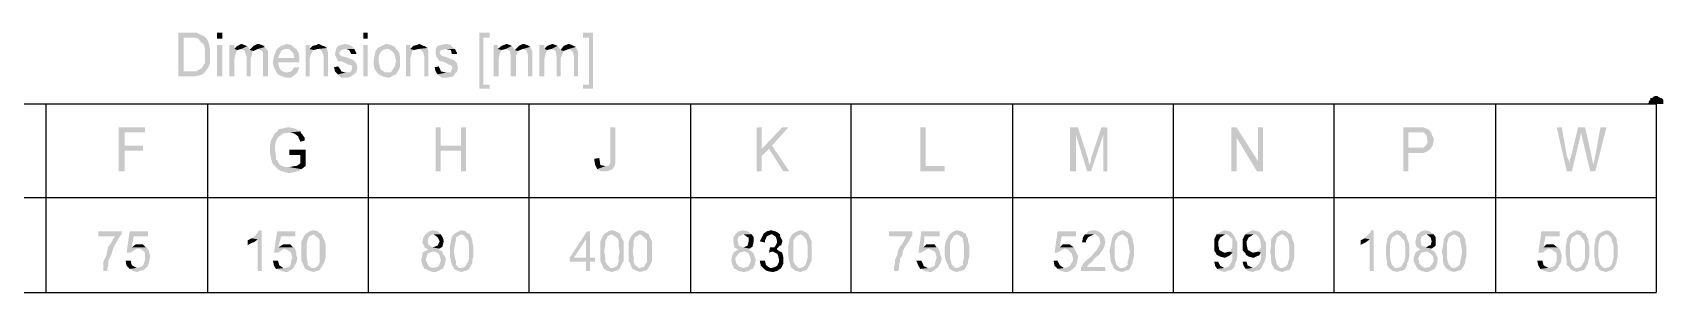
# Model space of a CAD drawing. Header units: inches. Extents: x -65 to 4788, y -4676 to 3369.
# Drawn here: x 1876 to 3730, y -3310 to -3015 of the extents above; entities that cross this region are included whole.
import ezdxf

# ---------------------------------------------------------------- set-up
doc = ezdxf.new("R2010")
doc.units = ezdxf.units.IN
doc.header["$MEASUREMENT"] = 0
doc.layers.get('0').update_dxf_attribs({"color": 250, "linetype": 'CONTINUOUS', "lineweight": 100})

msp = doc.modelspace()

# ---------------------------------------------------------------- hatches: boundary and pattern name
at = {"lineweight": -2}
for points in [[(2057.2, -3015.1), (2042.2, -3015.1), (2042.2, -3064.8), (2060.7, -3064.8), (2065.3, -3063.7), (2066.4, -3063.7), (2071.1, -3061.3), (2047.9, -3059), (2047.9, -3020.9), (2057.2, -3020.9), (2072.2, -3019.7), (2069.9, -3018.6), (2065.3, -3016.3), (2063, -3015.1)], [(2072.2, -3019.7), (2057.2, -3020.9), (2060.7, -3020.9), (2065.3, -3022.1), (2066.4, -3024.4), (2069.9, -3027.8), (2071.1, -3029), (2072.2, -3033.6), (2072.2, -3044), (2072.2, -3049.8), (2071.1, -3050.9), (2068.7, -3055.6), (2064.1, -3057.9), (2063, -3059), (2047.9, -3059), (2071.1, -3061.3), (2074.5, -3056.7), (2075.7, -3055.6), (2078, -3049.8), (2078, -3045.2), (2078, -3033.6), (2076.8, -3027.8), (2075.7, -3024.4)], [(2086.1, -3022.1), (2091.9, -3022.1), (2091.9, -3015.1), (2086.1, -3015.1)], [(2252.5, -3022.1), (2257.1, -3022.1), (2257.1, -3015.1), (2252.5, -3015.1)], [(2395.8, -3015.1), (2384.2, -3015.1), (2384.2, -3078.7), (2395.8, -3078.7), (2395.8, -3074.1), (2388.8, -3074.1), (2388.8, -3020.9), (2395.8, -3020.9)], [(2513.6, -3015.1), (2502.1, -3015.1), (2502.1, -3020.9), (2509, -3020.9), (2509, -3074.1), (2502.1, -3074.1), (2502.1, -3078.7), (2513.6, -3078.7)], [(2086.1, -3064.8), (2091.9, -3064.8), (2091.9, -3029), (2086.1, -3029)], [(2105.7, -3029), (2099.9, -3029), (2099.9, -3064.8), (2105.7, -3064.8), (2105.7, -3045.2), (2106.9, -3039.4), (2109.2, -3034.8), (2105.7, -3033.6)], [(2113.8, -3027.8), (2109.2, -3030.1), (2105.7, -3033.6), (2109.2, -3034.8), (2113.8, -3033.6), (2120.7, -3030.1), (2119.6, -3030.1)], [(2120.7, -3030.1), (2113.8, -3033.6), (2117.3, -3035.9), (2119.6, -3041.7), (2119.6, -3064.8), (2124.2, -3064.8), (2124.2, -3044), (2125.4, -3041.7), (2126.5, -3035.9), (2127.7, -3035.9), (2123.1, -3034.8)], [(2133.5, -3027.8), (2132.3, -3027.8), (2127.7, -3030.1), (2123.1, -3034.8), (2127.7, -3035.9), (2132.3, -3033.6), (2140.4, -3031.3), (2139.2, -3030.1)], [(2140.4, -3031.3), (2132.3, -3033.6), (2135.8, -3034.8), (2138.1, -3037.1), (2138.1, -3041.7), (2138.1, -3064.8), (2143.9, -3064.8), (2143.9, -3035.9)], [(2154.3, -3033.6), (2153.1, -3035.9), (2150.8, -3041.7), (2149.6, -3047.5), (2149.6, -3050.9), (2151.9, -3056.7), (2154.3, -3061.3), (2165.8, -3060.2), (2163.5, -3060.2), (2158.9, -3057.9), (2156.6, -3054.4), (2155.4, -3048.6), (2179.7, -3048.6), (2179.7, -3047.5), (2155.4, -3044), (2156.6, -3040.5), (2158.9, -3035.9), (2160, -3034.8), (2164.7, -3033.6)], [(2164.7, -3027.8), (2162.3, -3029), (2158.9, -3030.1), (2154.3, -3033.6), (2164.7, -3033.6), (2168.1, -3033.6), (2171.6, -3037.1), (2172.7, -3038.2), (2173.9, -3044), (2155.4, -3044), (2179.7, -3047.5), (2179.7, -3042.9), (2178.5, -3037.1), (2176.2, -3033.6), (2173.9, -3032.5), (2170.4, -3029)], [(2191.2, -3029), (2186.6, -3029), (2186.6, -3064.8), (2191.2, -3064.8), (2191.2, -3045.2), (2192.4, -3040.5), (2194.7, -3035.9), (2195.9, -3034.8), (2191.2, -3033.6)], [(2201.6, -3027.8), (2199.3, -3029), (2194.7, -3030.1), (2191.2, -3033.6), (2195.9, -3034.8), (2200.5, -3033.6), (2210.9, -3032.5), (2207.4, -3030.1), (2206.3, -3030.1)], [(2210.9, -3032.5), (2200.5, -3033.6), (2203.9, -3034.8), (2206.3, -3038.2), (2207.4, -3042.9), (2207.4, -3064.8), (2212, -3064.8), (2212, -3037.1)], [(2231.7, -3027.8), (2227.1, -3029), (2223.6, -3030.1), (2221.3, -3033.6), (2220.1, -3039.4), (2221.3, -3042.9), (2223.6, -3047.5), (2227.1, -3047.5), (2232.8, -3049.8), (2234, -3050.9), (2238.6, -3052.1), (2239.8, -3054.4), (2238.6, -3059), (2237.5, -3060.2), (2232.8, -3060.2), (2223.6, -3062.5), (2227.1, -3066), (2235.1, -3066), (2238.6, -3064.8), (2239.8, -3063.7), (2244.4, -3060.2), (2245.5, -3054.4), (2244.4, -3049.8), (2240.9, -3046.3), (2238.6, -3045.2), (2232.8, -3042.9), (2227.1, -3041.7), (2225.9, -3040.5), (2224.7, -3038.2), (2227.1, -3034.8), (2232.8, -3033.6), (2242.1, -3033.6), (2238.6, -3030.1), (2236.3, -3029)], [(2242.1, -3033.6), (2232.8, -3033.6), (2236.3, -3034.8), (2238.6, -3039.4), (2244.4, -3039.4), (2244.4, -3038.2)], [(2252.5, -3064.8), (2257.1, -3064.8), (2257.1, -3029), (2252.5, -3029)], [(2279.1, -3027.8), (2277.9, -3027.8), (2273.3, -3030.1), (2268.7, -3032.5), (2266.3, -3035.9), (2265.2, -3040.5), (2264, -3047.5), (2264, -3050.9), (2265.2, -3056.7), (2268.7, -3061.3), (2279.1, -3060.2), (2276.7, -3060.2), (2272.1, -3056.7), (2271, -3053.3), (2269.8, -3047.5), (2269.8, -3041.7), (2272.1, -3037.1), (2274.4, -3034.8), (2279.1, -3033.6), (2289.5, -3033.6), (2288.3, -3031.3), (2283.7, -3029)], [(2289.5, -3033.6), (2279.1, -3033.6), (2281.4, -3033.6), (2286, -3037.1), (2288.3, -3040.5), (2289.5, -3047.5), (2288.3, -3053.3), (2286, -3056.7), (2283.7, -3060.2), (2279.1, -3060.2), (2268.7, -3061.3), (2269.8, -3062.5), (2274.4, -3064.8), (2279.1, -3066), (2282.5, -3066), (2286, -3063.7), (2289.5, -3062.5), (2292.9, -3056.7), (2294.1, -3053.3), (2294.1, -3042.9), (2292.9, -3037.1)], [(2305.6, -3029), (2301, -3029), (2301, -3064.8), (2305.6, -3064.8), (2305.6, -3045.2), (2306.8, -3040.5), (2307.9, -3035.9), (2310.3, -3034.8), (2305.6, -3033.6)], [(2316, -3027.8), (2313.7, -3029), (2309.1, -3030.1), (2305.6, -3033.6), (2310.3, -3034.8), (2314.9, -3033.6), (2325.3, -3032.5), (2321.8, -3030.1), (2320.7, -3030.1)], [(2325.3, -3032.5), (2314.9, -3033.6), (2318.3, -3034.8), (2320.7, -3038.2), (2321.8, -3042.9), (2321.8, -3064.8), (2326.4, -3064.8), (2326.4, -3037.1)], [(2346.1, -3027.8), (2341.5, -3029), (2336.8, -3030.1), (2334.5, -3033.6), (2334.5, -3039.4), (2335.7, -3042.9), (2339.1, -3047.5), (2341.5, -3047.5), (2347.2, -3049.8), (2348.4, -3050.9), (2351.9, -3052.1), (2354.2, -3054.4), (2351.9, -3059), (2351.9, -3060.2), (2347.2, -3060.2), (2336.8, -3062.5), (2341.5, -3066), (2348.4, -3066), (2354.2, -3064.8), (2355.3, -3063.7), (2357.6, -3060.2), (2358.8, -3060.2), (2359.9, -3054.4), (2358.8, -3049.8), (2355.3, -3046.3), (2351.9, -3045.2), (2347.2, -3042.9), (2342.6, -3041.7), (2340.3, -3040.5), (2339.1, -3038.2), (2340.3, -3034.8), (2341.5, -3034.8), (2346.1, -3033.6), (2356.5, -3033.6), (2351.9, -3030.1), (2351.9, -3029)], [(2356.5, -3033.6), (2346.1, -3033.6), (2351.9, -3034.8), (2353, -3039.4), (2358.8, -3039.4), (2358.8, -3038.2)], [(2405, -3029), (2400.4, -3029), (2400.4, -3064.8), (2406.2, -3064.8), (2406.2, -3045.2), (2407.3, -3039.4), (2409.6, -3034.8), (2405, -3033.6)], [(2415.4, -3027.8), (2409.6, -3030.1), (2405, -3033.6), (2409.6, -3034.8), (2414.2, -3033.6), (2421.2, -3030.1)], [(2421.2, -3030.1), (2414.2, -3033.6), (2418.9, -3035.9), (2420, -3041.7), (2420, -3064.8), (2425.8, -3064.8), (2425.8, -3041.7), (2428.1, -3035.9), (2424.6, -3034.8)], [(2435, -3027.8), (2433.9, -3027.8), (2429.3, -3030.1), (2424.6, -3034.8), (2428.1, -3035.9), (2433.9, -3033.6), (2442, -3031.3), (2440.8, -3030.1)], [(2442, -3031.3), (2433.9, -3033.6), (2437.4, -3034.8), (2438.5, -3037.1), (2439.7, -3041.7), (2439.7, -3064.8), (2444.3, -3064.8), (2444.3, -3035.9)], [(2458.2, -3029), (2452.4, -3029), (2452.4, -3064.8), (2458.2, -3064.8), (2458.2, -3045.2), (2459.3, -3039.4), (2461.6, -3034.8), (2458.2, -3033.6)], [(2467.4, -3027.8), (2461.6, -3030.1), (2458.2, -3033.6), (2461.6, -3034.8), (2466.2, -3033.6), (2473.2, -3030.1)], [(2473.2, -3030.1), (2466.2, -3033.6), (2470.9, -3035.9), (2472, -3041.7), (2472, -3064.8), (2476.6, -3064.8), (2476.6, -3044), (2477.8, -3041.7), (2480.1, -3035.9), (2476.6, -3034.8)], [(2485.9, -3027.8), (2480.1, -3030.1), (2476.6, -3034.8), (2480.1, -3035.9), (2485.9, -3033.6), (2494, -3031.3), (2491.7, -3030.1)], [(2494, -3031.3), (2485.9, -3033.6), (2488.2, -3034.8), (2490.5, -3037.1), (2491.7, -3041.7), (2491.7, -3064.8), (2496.3, -3064.8), (2496.3, -3035.9)], [(2173.9, -3054.4), (2170.4, -3059), (2165.8, -3060.2), (2154.3, -3061.3), (2155.4, -3062.5), (2160, -3064.8), (2164.7, -3066), (2170.4, -3066), (2175.1, -3062.5), (2177.4, -3060.2), (2179.7, -3054.4)], [(2223.6, -3053.3), (2219, -3054.4), (2220.1, -3059), (2223.6, -3062.5), (2232.8, -3060.2), (2231.7, -3060.2), (2227.1, -3059), (2227.1, -3057.9)], [(2338, -3053.3), (2333.4, -3054.4), (2334.5, -3059), (2336.8, -3062.5), (2347.2, -3060.2), (2346.1, -3060.2), (2340.3, -3059), (2340.3, -3057.9)], [(3722.3, -3096), (3713.1, -3096), (3714.2, -3092.5), (3715.4, -3091.4), (3715.4, -3089.1), (3717.7, -3089.1), (3718.9, -3087.9), (3721.2, -3086.8), (3723.5, -3086.8), (3724.6, -3087.9), (3726.9, -3089.1), (3728.1, -3089.1), (3730.4, -3091.4), (3730.4, -3092.5), (3730.4, -3096)], [(2004, -3122.6), (1974, -3122.6), (1974, -3172.3), (1980.9, -3172.3), (1980.9, -3149.2), (2001.7, -3149.2), (2001.7, -3143.4), (1980.9, -3143.4), (1980.9, -3128.4), (2004, -3128.4)], [(2168.1, -3122.6), (2165.8, -3122.6), (2161.2, -3123.7), (2155.4, -3124.9), (2155.4, -3126.1), (2150.8, -3130.7), (2148.5, -3135.3), (2147.3, -3137.6), (2146.2, -3143.4), (2146.2, -3151.5), (2147.3, -3157.3), (2148.5, -3161.9), (2149.6, -3164.2), (2153.1, -3167.7), (2156.6, -3171.1), (2158.9, -3172.3), (2163.5, -3173.4), (2168.1, -3174.6), (2173.9, -3173.4), (2177.4, -3172.3), (2178.5, -3172.3), (2182, -3170), (2168.1, -3167.7), (2164.7, -3167.7), (2160, -3166.5), (2156.6, -3164.2), (2154.3, -3159.6), (2153.1, -3159.6), (2153.1, -3154.9), (2151.9, -3148), (2151.9, -3143.4), (2153.1, -3137.6), (2155.4, -3134.1), (2156.6, -3133), (2161.2, -3129.5), (2162.3, -3129.5), (2168.1, -3128.4), (2180.8, -3127.2), (2176.2, -3124.9), (2173.9, -3123.7)], [(2180.8, -3127.2), (2168.1, -3128.4), (2169.3, -3128.4), (2173.9, -3129.5), (2178.5, -3133), (2178.5, -3134.1), (2180.8, -3138.8), (2185.5, -3137.6), (2185.5, -3134.1), (2182, -3129.5)], [(2340.3, -3122.6), (2334.5, -3122.6), (2334.5, -3172.3), (2340.3, -3172.3), (2340.3, -3149.2), (2363.4, -3149.2), (2340.3, -3143.4)], [(2369.2, -3122.6), (2363.4, -3122.6), (2363.4, -3143.4), (2340.3, -3143.4), (2363.4, -3149.2), (2363.4, -3172.3), (2369.2, -3172.3)], [(2539, -3122.6), (2533.3, -3122.6), (2533.3, -3158.4), (2533.3, -3163), (2531, -3166.5), (2527.5, -3166.5), (2518.2, -3170), (2521.7, -3172.3), (2527.5, -3172.3), (2529.8, -3172.3), (2533.3, -3171.1), (2535.6, -3170), (2537.9, -3166.5), (2539, -3163), (2539, -3156.1)], [(2705.4, -3122.6), (2699.7, -3122.6), (2699.7, -3172.3), (2705.4, -3172.3), (2705.4, -3146.9)], [(2735.5, -3122.6), (2728.6, -3122.6), (2705.4, -3146.9), (2705.4, -3154.9), (2713.5, -3146.9), (2717, -3143.4)], [(2891.5, -3122.6), (2885.7, -3122.6), (2885.7, -3172.3), (2913.4, -3172.3), (2913.4, -3166.5), (2891.5, -3166.5)], [(3064.8, -3122.6), (3055.6, -3122.6), (3055.6, -3172.3), (3062.5, -3172.3), (3062.5, -3130.7)], [(3064.8, -3122.6), (3062.5, -3130.7), (3075.2, -3172.3), (3077.5, -3165.3), (3077.5, -3164.2), (3076.4, -3158.4)], [(3098.3, -3122.6), (3091.4, -3122.6), (3079.8, -3157.3), (3079.8, -3160.7), (3077.5, -3165.3), (3075.2, -3172.3), (3079.8, -3172.3), (3093.7, -3130.7)], [(3098.3, -3122.6), (3093.7, -3130.7), (3093.7, -3172.3), (3098.3, -3172.3)], [(3245.1, -3122.6), (3239.3, -3122.6), (3239.3, -3172.3), (3245.1, -3172.3), (3245.1, -3134.1)], [(3245.1, -3122.6), (3245.1, -3134.1), (3268.2, -3172.3), (3269.4, -3160.7)], [(3275.1, -3122.6), (3269.4, -3122.6), (3269.4, -3160.7), (3268.2, -3172.3), (3275.1, -3172.3)], [(3450.8, -3122.6), (3434.6, -3122.6), (3434.6, -3172.3), (3440.4, -3172.3), (3440.4, -3151.5), (3457.7, -3151.5), (3461.2, -3150.3), (3464.6, -3148), (3465.8, -3146.9), (3440.4, -3145.7), (3440.4, -3128.4), (3451.9, -3128.4), (3463.5, -3124.9), (3457.7, -3122.6)], [(3463.5, -3124.9), (3451.9, -3128.4), (3457.7, -3128.4), (3461.2, -3131.8), (3462.3, -3137.6), (3462.3, -3139.9), (3460, -3143.4), (3457.7, -3145.7), (3451.9, -3145.7), (3440.4, -3145.7), (3465.8, -3146.9), (3468.1, -3143.4), (3469.3, -3137.6), (3469.3, -3135.3), (3467, -3130.7), (3467, -3129.5)], [(3614.9, -3122.6), (3609.1, -3122.6), (3620.6, -3172.3), (3623, -3165.3), (3623, -3160.7), (3620.6, -3154.9)], [(3641.4, -3122.6), (3633.4, -3122.6), (3625.3, -3156.1), (3624.1, -3158.4), (3623, -3165.3), (3620.6, -3172.3), (3626.4, -3172.3), (3635.7, -3134.1), (3636.8, -3128.4)], [(3641.4, -3122.6), (3636.8, -3128.4), (3638, -3134.1), (3647.2, -3172.3), (3650.7, -3165.3), (3650.7, -3164.2), (3649.5, -3159.6), (3648.4, -3153.8), (3647.2, -3148)], [(3665.7, -3122.6), (3658.8, -3122.6), (3653, -3154.9), (3651.8, -3160.7), (3650.7, -3165.3), (3647.2, -3172.3), (3653, -3172.3)], [(2186.6, -3148), (2168.1, -3148), (2168.1, -3153.8), (2180.8, -3153.8), (2180.8, -3163), (2179.7, -3164.2), (2176.2, -3166.5), (2173.9, -3166.5), (2168.1, -3167.7), (2182, -3170), (2186.6, -3166.5)], [(2717, -3143.4), (2713.5, -3146.9), (2729.7, -3172.3), (2736.6, -3172.3)], [(2520.6, -3157.3), (2514.8, -3158.4), (2515.9, -3165.3), (2518.2, -3170), (2527.5, -3166.5), (2521.7, -3165.3), (2521.7, -3164.2)], [(1977.5, -3240.5), (1950.9, -3240.5), (1950.9, -3246.2), (1970.5, -3246.2), (1968.2, -3248.5), (1965.9, -3253.2), (1962.4, -3257.8), (1961.3, -3262.4), (1960.1, -3268.2), (1957.8, -3272.8), (1956.7, -3275.1), (1956.7, -3280.9), (1956.7, -3285.5), (1961.3, -3285.5), (1961.3, -3283.2), (1962.4, -3278.6), (1962.4, -3274), (1963.6, -3271.7), (1965.9, -3267), (1967.1, -3262.4), (1969.4, -3256.6), (1971.7, -3253.2), (1974, -3248.5), (1977.5, -3243.9)], [(2007.5, -3240.5), (1986.7, -3240.5), (1983.2, -3264.7), (1987.9, -3264.7), (1991.3, -3262.4), (1994.8, -3260.1), (2006.3, -3258.9), (2005.2, -3258.9), (1989, -3258.9), (1991.3, -3246.2), (2007.5, -3246.2)], [(2136.9, -3239.3), (2133.5, -3239.3), (2132.3, -3241.6), (2128.8, -3246.2), (2125.4, -3248.5), (2132.3, -3249.7), (2132.3, -3285.5), (2136.9, -3285.5)], [(2175.1, -3240.5), (2154.3, -3240.5), (2150.8, -3264.7), (2155.4, -3264.7), (2158.9, -3262.4), (2162.3, -3260.1), (2173.9, -3258.9), (2172.7, -3258.9), (2155.4, -3258.9), (2158.9, -3246.2), (2175.1, -3246.2)], [(2187.8, -3242.8), (2185.5, -3245.1), (2183.1, -3249.7), (2182, -3252), (2182, -3257.8), (2182, -3268.2), (2182, -3274), (2184.3, -3278.6), (2185.5, -3282.1), (2186.6, -3283.2), (2195.9, -3282.1), (2193.5, -3282.1), (2188.9, -3278.6), (2188.9, -3275.1), (2187.8, -3270.5), (2187.8, -3255.5), (2188.9, -3250.9), (2190.1, -3247.4), (2191.2, -3246.2), (2195.9, -3243.9)], [(2195.9, -3239.3), (2191.2, -3240.5), (2187.8, -3242.8), (2195.9, -3243.9), (2197, -3245.1), (2201.6, -3248.5), (2202.8, -3250.9), (2202.8, -3256.6), (2202.8, -3270.5), (2202.8, -3275.1), (2201.6, -3278.6), (2199.3, -3280.9), (2195.9, -3282.1), (2186.6, -3283.2), (2191.2, -3285.5), (2195.9, -3286.7), (2199.3, -3285.5), (2202.8, -3284.4), (2205.1, -3280.9), (2207.4, -3276.3), (2208.6, -3274), (2209.7, -3269.3), (2209.7, -3256.6), (2208.6, -3252), (2207.4, -3249.7), (2205.1, -3245.1), (2205.1, -3243.9), (2201.6, -3241.6), (2200.5, -3240.5)], [(2331.1, -3239.3), (2327.6, -3240.5), (2323, -3243.9), (2320.7, -3247.4), (2319.5, -3252), (2319.5, -3253.2), (2321.8, -3257.8), (2321.8, -3258.9), (2326.4, -3261.3), (2324.1, -3262.4), (2331.1, -3263.6), (2334.5, -3263.6), (2338, -3265.9), (2339.1, -3268.2), (2340.3, -3272.8), (2340.3, -3275.1), (2338, -3279.7), (2336.8, -3280.9), (2331.1, -3282.1), (2342.6, -3283.2), (2344.9, -3278.6), (2346.1, -3272.8), (2346.1, -3270.5), (2342.6, -3265.9), (2342.6, -3263.6), (2338, -3261.3), (2339.1, -3260.1), (2331.1, -3258.9), (2327.6, -3256.6), (2326.4, -3255.5), (2325.3, -3250.9), (2327.6, -3246.2), (2331.1, -3243.9), (2340.3, -3243.9), (2336.8, -3240.5)], [(2340.3, -3243.9), (2331.1, -3243.9), (2332.2, -3243.9), (2336.8, -3247.4), (2339.1, -3252), (2336.8, -3256.6), (2331.1, -3258.9), (2339.1, -3260.1), (2342.6, -3257.8), (2342.6, -3256.6), (2343.8, -3252), (2342.6, -3247.4)], [(2356.5, -3242.8), (2354.2, -3245.1), (2351.9, -3249.7), (2351.9, -3252), (2350.7, -3257.8), (2350.7, -3268.2), (2351.9, -3274), (2353, -3278.6), (2355.3, -3282.1), (2355.3, -3283.2), (2363.4, -3282.1), (2361.1, -3282.1), (2357.6, -3278.6), (2357.6, -3275.1), (2356.5, -3270.5), (2355.3, -3263.6), (2355.3, -3262.4), (2356.5, -3255.5), (2357.6, -3250.9), (2357.6, -3247.4), (2359.9, -3246.2), (2363.4, -3243.9)], [(2363.4, -3239.3), (2361.1, -3240.5), (2356.5, -3242.8), (2363.4, -3243.9), (2366.9, -3245.1), (2369.2, -3248.5), (2371.5, -3250.9), (2372.6, -3256.6), (2372.6, -3270.5), (2371.5, -3275.1), (2369.2, -3278.6), (2368, -3280.9), (2363.4, -3282.1), (2355.3, -3283.2), (2359.9, -3285.5), (2363.4, -3286.7), (2368, -3285.5), (2371.5, -3284.4), (2373.8, -3280.9), (2376.1, -3276.3), (2376.1, -3274), (2377.3, -3269.3), (2377.3, -3256.6), (2376.1, -3252), (2376.1, -3249.7), (2373.8, -3245.1), (2373.8, -3243.9), (2369.2, -3241.6), (2369.2, -3240.5)], [(2510.2, -3240.5), (2506.7, -3240.5), (2487, -3270.5), (2487, -3275.1), (2505.5, -3275.1), (2505.5, -3285.5), (2510.2, -3285.5), (2510.2, -3275.1), (2515.9, -3275.1), (2515.9, -3270.5), (2491.7, -3270.5), (2505.5, -3249.7)], [(2510.2, -3240.5), (2505.5, -3249.7), (2505.5, -3270.5), (2491.7, -3270.5), (2510.2, -3270.5)], [(2527.5, -3242.8), (2525.2, -3245.1), (2522.9, -3249.7), (2521.7, -3252), (2521.7, -3257.8), (2521.7, -3263.6), (2521.7, -3268.2), (2521.7, -3274), (2524, -3278.6), (2525.2, -3282.1), (2526.3, -3283.2), (2535.6, -3282.1), (2533.3, -3282.1), (2529.8, -3278.6), (2527.5, -3275.1), (2527.5, -3270.5), (2526.3, -3263.6), (2526.3, -3262.4), (2527.5, -3255.5), (2527.5, -3250.9), (2529.8, -3247.4), (2529.8, -3246.2), (2534.4, -3243.9)], [(2535.6, -3239.3), (2531, -3240.5), (2527.5, -3242.8), (2534.4, -3243.9), (2536.7, -3245.1), (2541.4, -3248.5), (2542.5, -3250.9), (2542.5, -3256.6), (2543.7, -3263.6), (2542.5, -3270.5), (2542.5, -3275.1), (2541.4, -3278.6), (2539, -3280.9), (2535.6, -3282.1), (2526.3, -3283.2), (2529.8, -3285.5), (2535.6, -3286.7), (2539, -3285.5), (2542.5, -3284.4), (2544.8, -3280.9), (2547.1, -3276.3), (2548.3, -3274), (2548.3, -3269.3), (2548.3, -3262.4), (2548.3, -3256.6), (2548.3, -3252), (2547.1, -3249.7), (2544.8, -3245.1), (2544.8, -3243.9), (2541.4, -3241.6), (2539, -3240.5)], [(2559.8, -3242.8), (2557.5, -3245.1), (2555.2, -3249.7), (2554.1, -3252), (2554.1, -3257.8), (2554.1, -3268.2), (2554.1, -3274), (2556.4, -3278.6), (2557.5, -3282.1), (2558.7, -3283.2), (2566.8, -3282.1), (2565.6, -3282.1), (2561, -3278.6), (2559.8, -3275.1), (2559.8, -3270.5), (2558.7, -3263.6), (2558.7, -3262.4), (2559.8, -3255.5), (2559.8, -3250.9), (2561, -3247.4), (2563.3, -3246.2), (2566.8, -3243.9)], [(2566.8, -3239.3), (2563.3, -3240.5), (2559.8, -3242.8), (2566.8, -3243.9), (2569.1, -3245.1), (2572.6, -3248.5), (2574.9, -3250.9), (2574.9, -3256.6), (2574.9, -3270.5), (2574.9, -3275.1), (2572.6, -3278.6), (2571.4, -3280.9), (2566.8, -3282.1), (2558.7, -3283.2), (2563.3, -3285.5), (2566.8, -3286.7), (2571.4, -3285.5), (2574.9, -3284.4), (2577.2, -3280.9), (2579.5, -3276.3), (2580.6, -3274), (2580.6, -3269.3), (2580.6, -3263.6), (2580.6, -3262.4), (2580.6, -3256.6), (2580.6, -3252), (2579.5, -3249.7), (2577.2, -3245.1), (2577.2, -3243.9), (2572.6, -3241.6), (2571.4, -3240.5)], [(2684.6, -3239.3), (2678.9, -3240.5), (2675.4, -3243.9), (2673.1, -3247.4), (2673.1, -3252), (2673.1, -3253.2), (2674.2, -3257.8), (2674.2, -3258.9), (2678.9, -3261.3), (2676.6, -3262.4), (2684.6, -3263.6), (2687, -3263.6), (2690.4, -3265.9), (2691.6, -3268.2), (2692.7, -3272.8), (2692.7, -3275.1), (2690.4, -3279.7), (2689.3, -3280.9), (2684.6, -3282.1), (2695, -3283.2), (2697.4, -3278.6), (2698.5, -3272.8), (2697.4, -3270.5), (2696.2, -3265.9), (2693.9, -3263.6), (2690.4, -3261.3), (2691.6, -3260.1), (2684.6, -3258.9), (2683.5, -3258.9), (2678.9, -3256.6), (2678.9, -3255.5), (2677.7, -3250.9), (2678.9, -3246.2), (2680, -3246.2), (2684.6, -3243.9), (2693.9, -3243.9), (2689.3, -3240.5)], [(2693.9, -3243.9), (2684.6, -3243.9), (2689.3, -3247.4), (2690.4, -3247.4), (2690.4, -3252), (2689.3, -3256.6), (2684.6, -3258.9), (2691.6, -3260.1), (2695, -3257.8), (2695, -3256.6), (2696.2, -3252), (2696.2, -3247.4)], [(2707.8, -3242.8), (2705.4, -3247.4), (2703.1, -3252), (2708.9, -3253.2), (2708.9, -3250.9), (2711.2, -3246.2), (2715.8, -3243.9)], [(2715.8, -3239.3), (2711.2, -3240.5), (2707.8, -3242.8), (2715.8, -3243.9), (2717, -3243.9), (2720.5, -3246.2), (2721.6, -3247.4), (2722.8, -3252), (2722.8, -3253.2), (2720.5, -3257.8), (2719.3, -3258.9), (2714.7, -3258.9), (2722.8, -3260.1), (2726.2, -3256.6), (2727.4, -3256.6), (2728.6, -3252), (2728.6, -3250.9), (2726.2, -3246.2), (2726.2, -3243.9), (2722.8, -3241.6), (2720.5, -3240.5)], [(2741.3, -3242.8), (2739, -3245.1), (2736.6, -3249.7), (2736.6, -3252), (2735.5, -3257.8), (2735.5, -3268.2), (2736.6, -3274), (2737.8, -3278.6), (2739, -3282.1), (2741.3, -3283.2), (2749.4, -3282.1), (2747, -3282.1), (2743.6, -3278.6), (2741.3, -3275.1), (2741.3, -3270.5), (2741.3, -3255.5), (2741.3, -3250.9), (2743.6, -3247.4), (2744.7, -3246.2), (2749.4, -3243.9)], [(2749.4, -3239.3), (2745.9, -3240.5), (2741.3, -3242.8), (2749.4, -3243.9), (2751.7, -3245.1), (2755.1, -3248.5), (2756.3, -3250.9), (2757.4, -3256.6), (2757.4, -3270.5), (2756.3, -3275.1), (2755.1, -3278.6), (2752.8, -3280.9), (2749.4, -3282.1), (2741.3, -3283.2), (2743.6, -3285.5), (2749.4, -3286.7), (2752.8, -3285.5), (2756.3, -3284.4), (2758.6, -3280.9), (2760.9, -3276.3), (2762.1, -3274), (2762.1, -3269.3), (2762.1, -3256.6), (2762.1, -3252), (2760.9, -3249.7), (2758.6, -3245.1), (2758.6, -3243.9), (2755.1, -3241.6), (2752.8, -3240.5)], [(2876.5, -3240.5), (2849.9, -3240.5), (2849.9, -3246.2), (2869.5, -3246.2), (2868.4, -3248.5), (2866.1, -3253.2), (2862.6, -3257.8), (2860.3, -3262.4), (2859.1, -3268.2), (2856.8, -3272.8), (2856.8, -3276.3), (2855.7, -3280.9), (2855.7, -3285.5), (2860.3, -3285.5), (2861.4, -3283.2), (2861.4, -3278.6), (2862.6, -3274), (2862.6, -3271.7), (2864.9, -3268.2), (2866.1, -3262.4), (2868.4, -3257.8), (2871.8, -3253.2), (2874.2, -3248.5), (2876.5, -3245.1)], [(2907.7, -3240.5), (2886.9, -3240.5), (2883.4, -3264.7), (2886.9, -3264.7), (2890.3, -3262.4), (2895, -3260.1), (2905.4, -3258.9), (2904.2, -3258.9), (2889.2, -3258.9), (2890.3, -3246.2), (2907.7, -3246.2)], [(2920.4, -3242.8), (2918.1, -3245.1), (2915.8, -3249.7), (2914.6, -3252), (2913.4, -3257.8), (2913.4, -3268.2), (2914.6, -3274), (2916.9, -3278.6), (2918.1, -3282.1), (2919.2, -3283.2), (2927.3, -3282.1), (2925, -3282.1), (2921.5, -3278.6), (2920.4, -3275.1), (2919.2, -3270.5), (2919.2, -3255.5), (2920.4, -3250.9), (2922.7, -3247.4), (2922.7, -3246.2), (2927.3, -3243.9)], [(2927.3, -3239.3), (2923.8, -3240.5), (2920.4, -3242.8), (2927.3, -3243.9), (2929.6, -3245.1), (2934.2, -3248.5), (2934.2, -3250.9), (2935.4, -3256.6), (2935.4, -3270.5), (2934.2, -3275.1), (2934.2, -3278.6), (2930.8, -3280.9), (2927.3, -3282.1), (2919.2, -3283.2), (2922.7, -3285.5), (2927.3, -3286.7), (2930.8, -3285.5), (2935.4, -3284.4), (2937.7, -3280.9), (2940, -3276.3), (2940, -3274), (2941.2, -3269.3), (2941.2, -3256.6), (2940, -3252), (2940, -3249.7), (2937.7, -3245.1), (2937.7, -3243.9), (2934.2, -3241.6), (2931.9, -3240.5)], [(3062.5, -3240.5), (3041.7, -3240.5), (3038.2, -3264.7), (3041.7, -3264.7), (3045.2, -3262.4), (3049.8, -3260.1), (3060.2, -3258.9), (3044, -3258.9), (3046.3, -3246.2), (3062.5, -3246.2)], [(3083.3, -3239.3), (3082.2, -3239.3), (3076.4, -3240.5), (3074.1, -3243.9), (3072.9, -3243.9), (3083.3, -3243.9), (3084.5, -3243.9), (3089.1, -3247.4), (3090.2, -3253.2), (3090.2, -3254.3), (3087.9, -3258.9), (3086.8, -3261.3), (3083.3, -3264.7), (3079.8, -3269.3), (3075.2, -3272.8), (3071.8, -3276.3), (3070.6, -3277.4), (3068.3, -3282.1), (3068.3, -3285.5), (3096, -3285.5), (3096, -3280.9), (3075.2, -3280.9), (3077.5, -3277.4), (3079.8, -3276.3), (3083.3, -3271.7), (3084.5, -3270.5), (3089.1, -3267), (3091.4, -3263.6), (3092.6, -3262.4), (3094.9, -3257.8), (3096, -3253.2), (3094.9, -3247.4), (3092.6, -3243.9), (3091.4, -3242.8), (3087.9, -3240.5)], [(3072.9, -3243.9), (3070.6, -3247.4), (3069.4, -3253.2), (3074.1, -3253.2), (3074.1, -3250.9), (3076.4, -3247.4), (3078.7, -3246.2), (3083.3, -3243.9)], [(3107.6, -3242.8), (3105.3, -3245.1), (3103, -3249.7), (3103, -3252), (3101.8, -3257.8), (3100.6, -3263.6), (3101.8, -3268.2), (3101.8, -3274), (3104.1, -3278.6), (3105.3, -3282.1), (3106.4, -3283.2), (3115.7, -3282.1), (3112.2, -3282.1), (3108.7, -3278.6), (3107.6, -3275.1), (3106.4, -3270.5), (3106.4, -3255.5), (3107.6, -3250.9), (3109.9, -3247.4), (3109.9, -3246.2), (3115.7, -3243.9)], [(3115.7, -3239.3), (3112.2, -3240.5), (3107.6, -3242.8), (3115.7, -3243.9), (3116.8, -3245.1), (3121.4, -3248.5), (3121.4, -3250.9), (3122.6, -3256.6), (3123.8, -3263.6), (3122.6, -3270.5), (3121.4, -3275.1), (3121.4, -3278.6), (3119.1, -3280.9), (3115.7, -3282.1), (3106.4, -3283.2), (3109.9, -3285.5), (3115.7, -3286.7), (3118, -3285.5), (3122.6, -3284.4), (3124.9, -3280.9), (3127.2, -3276.3), (3127.2, -3274), (3128.4, -3269.3), (3128.4, -3256.6), (3127.2, -3252), (3127.2, -3249.7), (3124.9, -3245.1), (3124.9, -3243.9), (3121.4, -3241.6), (3119.1, -3240.5)], [(3222, -3243.9), (3222, -3245.1), (3219.7, -3249.7), (3219.7, -3256.6), (3219.7, -3262.4), (3222, -3265.9), (3232.4, -3264.7), (3231.2, -3264.7), (3226.6, -3262.4), (3225.4, -3261.3), (3224.3, -3255.5), (3224.3, -3252), (3226.6, -3247.4), (3228.9, -3246.2), (3232.4, -3243.9)], [(3231.2, -3239.3), (3226.6, -3241.6), (3222, -3243.9), (3234.7, -3243.9), (3238.2, -3247.4), (3240.5, -3249.7), (3240.5, -3255.5), (3240.5, -3258.9), (3238.2, -3262.4), (3237, -3263.6), (3240.5, -3264.7), (3240.5, -3272.8), (3238.2, -3277.4), (3235.8, -3280.9), (3231.2, -3282.1), (3223.1, -3283.2), (3226.6, -3285.5), (3231.2, -3286.7), (3234.7, -3285.5), (3239.3, -3284.4), (3242.8, -3280.9), (3243.9, -3276.3), (3245.1, -3274), (3246.2, -3268.2), (3246.2, -3253.2), (3243.9, -3249.7), (3242.8, -3246.2), (3239.3, -3241.6), (3237, -3240.5)], [(3255.5, -3243.9), (3254.3, -3245.1), (3252, -3249.7), (3252, -3256.6), (3252, -3262.4), (3255.5, -3265.9), (3264.7, -3264.7), (3263.6, -3264.7), (3259, -3262.4), (3257.8, -3261.3), (3256.6, -3255.5), (3256.6, -3252), (3259, -3247.4), (3261.3, -3246.2), (3264.7, -3243.9)], [(3263.6, -3239.3), (3257.8, -3241.6), (3255.5, -3243.9), (3267, -3243.9), (3270.5, -3247.4), (3271.7, -3249.7), (3272.8, -3255.5), (3272.8, -3258.9), (3270.5, -3262.4), (3269.4, -3263.6), (3272.8, -3264.7), (3272.8, -3267), (3272.8, -3272.8), (3270.5, -3277.4), (3267, -3280.9), (3263.6, -3282.1), (3255.5, -3283.2), (3257.8, -3285.5), (3263.6, -3286.7), (3267, -3285.5), (3271.7, -3284.4), (3274, -3280.9), (3276.3, -3276.3), (3277.4, -3274), (3278.6, -3268.2), (3278.6, -3253.2), (3276.3, -3249.7), (3275.1, -3246.2), (3271.7, -3241.6), (3269.4, -3240.5)], [(3290.2, -3242.8), (3287.8, -3245.1), (3284.4, -3249.7), (3284.4, -3252), (3284.4, -3257.8), (3283.2, -3263.6), (3284.4, -3268.2), (3284.4, -3274), (3285.5, -3278.6), (3287.8, -3282.1), (3287.8, -3283.2), (3297.1, -3282.1), (3294.8, -3282.1), (3291.3, -3278.6), (3290.2, -3275.1), (3289, -3270.5), (3289, -3255.5), (3290.2, -3250.9), (3291.3, -3247.4), (3292.5, -3246.2), (3297.1, -3243.9)], [(3297.1, -3239.3), (3293.6, -3240.5), (3290.2, -3242.8), (3297.1, -3243.9), (3299.4, -3245.1), (3302.9, -3248.5), (3304, -3250.9), (3305.2, -3256.6), (3305.2, -3270.5), (3304, -3275.1), (3302.9, -3278.6), (3300.6, -3280.9), (3297.1, -3282.1), (3287.8, -3283.2), (3292.5, -3285.5), (3297.1, -3286.7), (3300.6, -3285.5), (3305.2, -3284.4), (3307.5, -3280.9), (3308.6, -3276.3), (3309.8, -3274), (3311, -3269.3), (3311, -3256.6), (3309.8, -3252), (3308.6, -3249.7), (3307.5, -3245.1), (3306.3, -3243.9), (3302.9, -3241.6), (3301.7, -3240.5)], [(3401.1, -3239.3), (3397.6, -3239.3), (3397.6, -3241.6), (3393, -3246.2), (3390.7, -3248.5), (3396.5, -3249.7), (3396.5, -3285.5), (3401.1, -3285.5)], [(3420.7, -3242.8), (3418.4, -3245.1), (3416.1, -3249.7), (3416.1, -3252), (3415, -3257.8), (3415, -3268.2), (3416.1, -3274), (3416.1, -3278.6), (3418.4, -3282.1), (3419.6, -3283.2), (3427.7, -3282.1), (3425.4, -3282.1), (3421.9, -3278.6), (3420.7, -3275.1), (3419.6, -3270.5), (3419.6, -3255.5), (3420.7, -3250.9), (3421.9, -3247.4), (3424.2, -3246.2), (3427.7, -3243.9)], [(3427.7, -3239.3), (3424.2, -3240.5), (3420.7, -3242.8), (3427.7, -3243.9), (3430, -3245.1), (3433.4, -3248.5), (3435.8, -3250.9), (3436.9, -3256.6), (3436.9, -3270.5), (3435.8, -3275.1), (3433.4, -3278.6), (3432.3, -3280.9), (3427.7, -3282.1), (3419.6, -3283.2), (3423, -3285.5), (3427.7, -3286.7), (3431.1, -3285.5), (3435.8, -3284.4), (3438.1, -3280.9), (3439.2, -3276.3), (3440.4, -3274), (3441.5, -3269.3), (3441.5, -3256.6), (3440.4, -3252), (3439.2, -3249.7), (3438.1, -3245.1), (3436.9, -3243.9), (3433.4, -3241.6), (3433.4, -3240.5)], [(3460, -3239.3), (3455.4, -3240.5), (3450.8, -3243.9), (3449.6, -3247.4), (3448.5, -3252), (3448.5, -3253.2), (3449.6, -3257.8), (3450.8, -3258.9), (3454.2, -3261.3), (3451.9, -3262.4), (3460, -3263.6), (3462.3, -3263.6), (3465.8, -3265.9), (3468.1, -3268.2), (3469.3, -3272.8), (3469.3, -3275.1), (3465.8, -3279.7), (3464.6, -3280.9), (3460, -3282.1), (3470.4, -3283.2), (3472.7, -3278.6), (3473.9, -3272.8), (3473.9, -3270.5), (3471.6, -3265.9), (3470.4, -3263.6), (3465.8, -3261.3), (3467, -3260.1), (3460, -3258.9), (3455.4, -3256.6), (3455.4, -3255.5), (3454.2, -3250.9), (3455.4, -3246.2), (3456.6, -3246.2), (3460, -3243.9), (3469.3, -3243.9), (3464.6, -3240.5)], [(3469.3, -3243.9), (3460, -3243.9), (3461.2, -3243.9), (3465.8, -3247.4), (3467, -3252), (3465.8, -3256.6), (3464.6, -3256.6), (3460, -3258.9), (3467, -3260.1), (3470.4, -3257.8), (3471.6, -3256.6), (3471.6, -3252), (3471.6, -3247.4)], [(3485.4, -3242.8), (3483.1, -3245.1), (3480.8, -3249.7), (3480.8, -3252), (3479.7, -3257.8), (3478.5, -3263.6), (3479.7, -3268.2), (3479.7, -3274), (3480.8, -3278.6), (3483.1, -3282.1), (3484.3, -3283.2), (3492.4, -3282.1), (3490.1, -3282.1), (3486.6, -3278.6), (3485.4, -3275.1), (3484.3, -3270.5), (3484.3, -3255.5), (3485.4, -3250.9), (3486.6, -3247.4), (3487.8, -3246.2), (3492.4, -3243.9)], [(3492.4, -3239.3), (3490.1, -3240.5), (3485.4, -3242.8), (3492.4, -3243.9), (3494.7, -3245.1), (3499.3, -3248.5), (3499.3, -3250.9), (3500.5, -3256.6), (3501.6, -3263.6), (3500.5, -3270.5), (3499.3, -3275.1), (3499.3, -3278.6), (3495.8, -3280.9), (3492.4, -3282.1), (3484.3, -3283.2), (3487.8, -3285.5), (3492.4, -3286.7), (3495.8, -3285.5), (3500.5, -3284.4), (3502.8, -3280.9), (3505.1, -3276.3), (3505.1, -3274), (3506.2, -3269.3), (3506.2, -3256.6), (3505.1, -3252), (3505.1, -3249.7), (3502.8, -3245.1), (3501.6, -3243.9), (3499.3, -3241.6), (3497, -3240.5)], [(3612.6, -3240.5), (3591.8, -3240.5), (3588.3, -3264.7), (3592.9, -3264.7), (3596.4, -3262.4), (3599.8, -3260.1), (3611.4, -3258.9), (3610.2, -3258.9), (3594.1, -3258.9), (3596.4, -3246.2), (3612.6, -3246.2)], [(3625.3, -3242.8), (3623, -3245.1), (3620.6, -3249.7), (3620.6, -3252), (3619.5, -3257.8), (3619.5, -3268.2), (3620.6, -3274), (3620.6, -3278.6), (3624.1, -3282.1), (3624.1, -3283.2), (3632.2, -3282.1), (3629.9, -3282.1), (3626.4, -3278.6), (3625.3, -3275.1), (3624.1, -3270.5), (3624.1, -3255.5), (3625.3, -3250.9), (3626.4, -3247.4), (3628.7, -3246.2), (3632.2, -3243.9)], [(3632.2, -3239.3), (3629.9, -3240.5), (3625.3, -3242.8), (3632.2, -3243.9), (3635.7, -3245.1), (3638, -3248.5), (3640.3, -3250.9), (3641.4, -3256.6), (3641.4, -3270.5), (3640.3, -3275.1), (3638, -3278.6), (3636.8, -3280.9), (3632.2, -3282.1), (3624.1, -3283.2), (3628.7, -3285.5), (3632.2, -3286.7), (3635.7, -3285.5), (3640.3, -3284.4), (3642.6, -3280.9), (3644.9, -3276.3), (3644.9, -3274), (3646.1, -3269.3), (3646.1, -3256.6), (3644.9, -3252), (3644.9, -3249.7), (3642.6, -3245.1), (3642.6, -3243.9), (3638, -3241.6), (3638, -3240.5)], [(3657.6, -3242.8), (3655.3, -3245.1), (3653, -3249.7), (3653, -3252), (3651.8, -3257.8), (3651.8, -3268.2), (3653, -3274), (3653, -3278.6), (3656.5, -3282.1), (3656.5, -3283.2), (3665.7, -3282.1), (3662.2, -3282.1), (3658.8, -3278.6), (3657.6, -3275.1), (3656.5, -3270.5), (3656.5, -3255.5), (3657.6, -3250.9), (3658.8, -3247.4), (3661.1, -3246.2), (3665.7, -3243.9)], [(3665.7, -3239.3), (3662.2, -3240.5), (3657.6, -3242.8), (3665.7, -3243.9), (3668, -3245.1), (3671.5, -3248.5), (3671.5, -3250.9), (3673.8, -3256.6), (3673.8, -3270.5), (3672.6, -3275.1), (3671.5, -3278.6), (3669.2, -3280.9), (3665.7, -3282.1), (3656.5, -3283.2), (3659.9, -3285.5), (3665.7, -3286.7), (3668, -3285.5), (3672.6, -3284.4), (3674.9, -3280.9), (3677.3, -3276.3), (3677.3, -3274), (3678.4, -3269.3), (3678.4, -3256.6), (3677.3, -3252), (3677.3, -3249.7), (3674.9, -3245.1), (3673.8, -3243.9), (3671.5, -3241.6), (3670.3, -3240.5)], [(2006.3, -3258.9), (1994.8, -3260.1), (1998.3, -3260.1), (2001.7, -3262.4), (2004, -3264.7), (2004, -3270.5), (2004, -3274), (2001.7, -3279.7), (1999.4, -3280.9), (1994.8, -3282.1), (1986.7, -3283.2), (1990.2, -3285.5), (1994.8, -3286.7), (1998.3, -3285.5), (2002.9, -3284.4), (2006.3, -3280.9), (2007.5, -3279.7), (2008.7, -3275.1), (2009.8, -3270.5), (2009.8, -3268.2), (2008.7, -3263.6)], [(1997.1, -3255.5), (1993.6, -3255.5), (1989, -3258.9), (2005.2, -3258.9), (2001.7, -3255.5)], [(2125.4, -3248.5), (2120.7, -3250.9), (2120.7, -3256.6), (2121.9, -3255.5), (2126.5, -3253.2), (2127.7, -3253.2), (2132.3, -3249.7)], [(2173.9, -3258.9), (2162.3, -3260.1), (2164.7, -3261.3), (2169.3, -3263.6), (2170.4, -3265.9), (2171.6, -3270.5), (2170.4, -3274), (2169.3, -3279.7), (2168.1, -3280.9), (2163.5, -3282.1), (2153.1, -3283.2), (2154.3, -3283.2), (2158.9, -3285.5), (2163.5, -3286.7), (2165.8, -3286.7), (2170.4, -3284.4), (2173.9, -3280.9), (2173.9, -3279.7), (2176.2, -3276.3), (2177.4, -3270.5), (2176.2, -3268.2), (2176.2, -3263.6)], [(2164.7, -3255.5), (2161.2, -3255.5), (2155.4, -3258.9), (2172.7, -3258.9), (2169.3, -3255.5)], [(2324.1, -3262.4), (2319.5, -3264.7), (2319.5, -3268.2), (2318.3, -3272.8), (2318.3, -3274), (2319.5, -3278.6), (2321.8, -3283.2), (2323, -3283.2), (2327.6, -3285.5), (2331.1, -3286.7), (2334.5, -3286.7), (2338, -3285.5), (2341.5, -3283.2), (2342.6, -3283.2), (2331.1, -3282.1), (2327.6, -3280.9), (2325.3, -3277.4), (2323, -3272.8), (2324.1, -3270.5), (2325.3, -3265.9), (2327.6, -3264.7), (2331.1, -3263.6)], [(2676.6, -3262.4), (2673.1, -3264.7), (2671.9, -3268.2), (2670.8, -3272.8), (2670.8, -3274), (2671.9, -3278.6), (2674.2, -3283.2), (2675.4, -3283.2), (2678.9, -3285.5), (2684.6, -3286.7), (2685.8, -3286.7), (2690.4, -3285.5), (2693.9, -3283.2), (2695, -3283.2), (2684.6, -3282.1), (2680, -3280.9), (2676.6, -3277.4), (2675.4, -3272.8), (2675.4, -3270.5), (2678.9, -3265.9), (2680, -3264.7), (2684.6, -3263.6)], [(2714.7, -3258.9), (2713.5, -3264.7), (2717, -3263.6), (2726.2, -3263.6), (2722.8, -3261.3), (2722.8, -3260.1)], [(2905.4, -3258.9), (2895, -3260.1), (2897.3, -3261.3), (2901.9, -3263.6), (2903, -3265.9), (2904.2, -3270.5), (2903, -3274), (2901.9, -3279.7), (2899.6, -3280.9), (2896.1, -3282.1), (2885.7, -3283.2), (2886.9, -3283.2), (2890.3, -3285.5), (2896.1, -3286.7), (2898.4, -3286.7), (2901.9, -3284.4), (2906.5, -3280.9), (2906.5, -3279.7), (2908.8, -3276.3), (2910, -3270.5), (2908.8, -3268.2), (2907.7, -3263.6)], [(2896.1, -3255.5), (2892.6, -3255.5), (2889.2, -3258.9), (2904.2, -3258.9), (2901.9, -3255.5)], [(3060.2, -3258.9), (3049.8, -3260.1), (3053.3, -3261.3), (3055.6, -3263.6), (3057.9, -3265.9), (3059, -3270.5), (3059, -3274), (3055.6, -3279.7), (3054.4, -3280.9), (3049.8, -3282.1), (3041.7, -3283.2), (3045.2, -3285.5), (3049.8, -3286.7), (3053.3, -3286.7), (3057.9, -3284.4), (3061.4, -3280.9), (3062.5, -3279.7), (3063.7, -3276.3), (3064.8, -3270.5), (3064.8, -3268.2), (3062.5, -3263.6)], [(3051, -3255.5), (3047.5, -3255.5), (3044, -3258.9), (3060.2, -3258.9), (3055.6, -3255.5)], [(3390.7, -3248.5), (3386.1, -3250.9), (3386.1, -3256.6), (3387.2, -3255.5), (3391.8, -3253.2), (3396.5, -3249.7)], [(3451.9, -3262.4), (3448.5, -3264.7), (3447.3, -3268.2), (3446.2, -3272.8), (3446.2, -3274), (3448.5, -3278.6), (3450.8, -3283.2), (3455.4, -3285.5), (3460, -3286.7), (3462.3, -3286.7), (3465.8, -3285.5), (3470.4, -3283.2), (3460, -3282.1), (3456.6, -3280.9), (3453.1, -3277.4), (3451.9, -3272.8), (3451.9, -3270.5), (3454.2, -3265.9), (3455.4, -3264.7), (3460, -3263.6)], [(3611.4, -3258.9), (3599.8, -3260.1), (3603.3, -3261.3), (3606.8, -3263.6), (3609.1, -3265.9), (3609.1, -3270.5), (3609.1, -3274), (3606.8, -3279.7), (3604.5, -3280.9), (3599.8, -3282.1), (3590.6, -3283.2), (3595.2, -3285.5), (3599.8, -3286.7), (3603.3, -3286.7), (3607.9, -3284.4), (3611.4, -3280.9), (3611.4, -3279.7), (3613.7, -3276.3), (3614.9, -3270.5), (3614.9, -3268.2), (3613.7, -3263.6)], [(3602.2, -3255.5), (3597.5, -3255.5), (3594.1, -3258.9), (3610.2, -3258.9), (3605.6, -3255.5)], [(1987.9, -3274), (1982.1, -3274), (1983.2, -3279.7), (1986.7, -3283.2), (1994.8, -3282.1), (1990.2, -3279.7), (1989, -3278.6)], [(2155.4, -3274), (2149.6, -3274), (2150.8, -3279.7), (2153.1, -3283.2), (2163.5, -3282.1), (2161.2, -3282.1), (2157.7, -3279.7), (2156.6, -3278.6)], [(2708.9, -3274), (2703.1, -3274), (2704.3, -3279.7), (2707.8, -3283.2), (2711.2, -3285.5), (2717, -3286.7), (2718.2, -3286.7), (2722.8, -3285.5), (2726.2, -3283.2), (2717, -3282.1), (2714.7, -3282.1), (2711.2, -3279.7), (2710.1, -3278.6)], [(2726.2, -3263.6), (2717, -3263.6), (2718.2, -3263.6), (2722.8, -3265.9), (2723.9, -3268.2), (2725.1, -3272.8), (2725.1, -3275.1), (2722.8, -3279.7), (2720.5, -3280.9), (2717, -3282.1), (2726.2, -3283.2), (2727.4, -3282.1), (2729.7, -3277.4), (2729.7, -3272.8), (2729.7, -3269.3), (2728.6, -3264.7)], [(2886.9, -3274), (2881.1, -3274), (2883.4, -3279.7), (2885.7, -3283.2), (2896.1, -3282.1), (2893.8, -3282.1), (2889.2, -3279.7), (2889.2, -3278.6)], [(3041.7, -3274), (3037.1, -3274), (3038.2, -3279.7), (3041.7, -3283.2), (3049.8, -3282.1), (3048.6, -3282.1), (3045.2, -3279.7), (3044, -3278.6)], [(3224.3, -3275.1), (3219.7, -3275.1), (3220.8, -3279.7), (3223.1, -3283.2), (3231.2, -3282.1), (3226.6, -3279.7)], [(3237, -3263.6), (3232.4, -3264.7), (3222, -3265.9), (3222, -3267), (3226.6, -3269.3), (3231.2, -3270.5), (3232.4, -3270.5), (3237, -3268.2), (3240.5, -3264.7)], [(3256.6, -3275.1), (3252, -3275.1), (3253.2, -3279.7), (3255.5, -3283.2), (3263.6, -3282.1), (3259, -3279.7), (3257.8, -3279.7)], [(3269.4, -3263.6), (3264.7, -3264.7), (3255.5, -3265.9), (3255.5, -3267), (3259, -3269.3), (3263.6, -3270.5), (3264.7, -3270.5), (3269.4, -3268.2), (3270.5, -3268.2), (3272.8, -3264.7)], [(3592.9, -3274), (3587.1, -3274), (3588.3, -3279.7), (3590.6, -3283.2), (3599.8, -3282.1), (3595.2, -3279.7), (3594.1, -3278.6)]]:
    msp.add_hatch(color=0, dxfattribs=at).paths.add_polyline_path(points)

# ---------------------------------------------------------------- linework, layer by layer
at = {"color": 0, "lineweight": -2}
msp.add_line((3722.3, -3096), (3722.3, -3309.8), dxfattribs=at)
for points in [[(1709.4, -3096), (1891.9, -3096)], [(1891.9, -3096), (2075.7, -3096)], [(1891.9, -3309.8), (1891.9, -3096)], [(2075.7, -3096), (2258.3, -3096)], [(2075.7, -3309.8), (2075.7, -3096)], [(2258.3, -3096), (2440.8, -3096)], [(2258.3, -3309.8), (2258.3, -3096)], [(2440.8, -3096), (2624.6, -3096)], [(2440.8, -3309.8), (2440.8, -3096)], [(2624.6, -3096), (2807.1, -3096)], [(2624.6, -3309.8), (2624.6, -3096)], [(2807.1, -3096), (2990.9, -3096)], [(2807.1, -3309.8), (2807.1, -3096)], [(2990.9, -3096), (3173.4, -3096)], [(2990.9, -3309.8), (2990.9, -3096)], [(3173.4, -3096), (3356, -3096)], [(3173.4, -3309.8), (3173.4, -3096)], [(3356, -3096), (3539.8, -3096)], [(3356, -3309.8), (3356, -3096)], [(3539.8, -3096), (3722.3, -3096)], [(3539.8, -3309.8), (3539.8, -3096)], [(505.3, -3202.3), (3722.3, -3202.3)], [(505.3, -3202.3), (3722.3, -3202.3)], [(505.3, -3309.8), (3722.3, -3309.8)], [(505.3, -3309.8), (3722.3, -3309.8)]]:
    msp.add_lwpolyline(points, dxfattribs=at)

doc.saveas('drawing.dxf')
